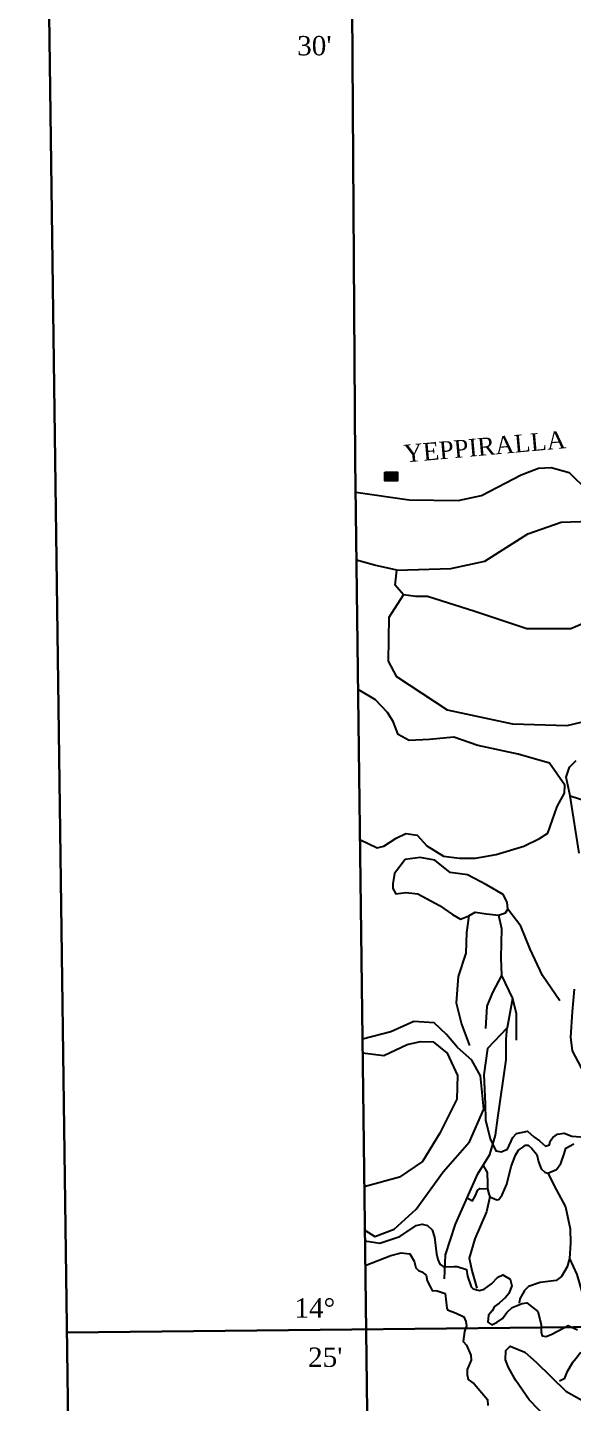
# Model space of a CAD drawing. Header units: millimetres. Extents: x 46 to 1858, y 42 to 1542.
# Drawn here: x 45.9 to 200.7, y 843.9 to 1234.2 of the extents above; entities that cross this region are included whole.
import ezdxf

# ---------------------------------------------------------------- set-up
doc = ezdxf.new("R2010")
doc.units = ezdxf.units.MM
doc.header["$MEASUREMENT"] = 0
for name, color, linetype in [('CONTOUR', 31, 'Continuous'), ('NALA', 4, 'Continuous'), ('TEXT', 7, 'Continuous'), ('WATER', 4, 'Continuous')]:
    doc.layers.add(name, color=color, linetype=linetype)
doc.layers.add('RIVER', color=4, linetype='Continuous', lineweight=25)
doc.layers.add('TITLE', color=7, linetype='Continuous', lineweight=30)
doc.styles.get("Standard").update_dxf_attribs({"font": 'times.ttf'})

msp = doc.modelspace()

# ---------------------------------------------------------------- hatches: boundary and pattern name
at = {"layer": 'TEXT'}
msp.add_hatch(color=256, dxfattribs=at).paths.add_polyline_path([(151.02, 1107.97), (147.36, 1107.97), (147.36, 1105.53), (151.02, 1105.53)])

# ---------------------------------------------------------------- linework, layer by layer
at = {"layer": 'CONTOUR'}
for points in [[(140.32, 1003.75), (145.24, 1001.36), (147.15, 1001.84), (150.62, 1004.11), (153.37, 1005.43), (156.61, 1004.95), (159.36, 1001.96), (164.03, 998.97), (168.58, 998.38), (173.13, 998.38), (178.99, 999.45), (186.89, 1001.84), (191.32, 1003.99), (193.71, 1005.55), (196.35, 1013.08), (198.38, 1016.91), (198.5, 1019.18), (194.19, 1025.39), (185.21, 1027.9), (173.84, 1030.41), (167.02, 1032.81), (160.08, 1032.09), (154.33, 1031.85), (151.22, 1033.52), (149.78, 1037.23), (148.11, 1039.74), (144.76, 1043.33), (139.8, 1046.3)], [(141.69, 892.84), (144.54, 891), (150.06, 893.06), (156.26, 898.8), (163.96, 909.36), (171.43, 917.86), (175.46, 927.16), (174.54, 936.63), (172.13, 941.11), (167.99, 944.66), (164.89, 948.34), (161.44, 951.67), (155.58, 952.01), (149.14, 949.14), (141.02, 947.06)], [(141.06, 943.18), (147.07, 942.37), (153.74, 945.47), (157.53, 946.39), (161.1, 946.27), (165.12, 943.06), (167.99, 936.74), (167.88, 929.97), (163.05, 920.33), (158.11, 912.29), (151.56, 907.82), (141.54, 905.07)], [(141.73, 889.76), (145.97, 889.09), (151.68, 890.99), (156.27, 894.12), (157.95, 894.46), (159.51, 894.12), (160.86, 892.9), (161.53, 890.77), (161.75, 888.42), (162.09, 886.08), (162.42, 884.51), (162.98, 883.17), (163.99, 882.5), (164.44, 882.39), (167.12, 882.5), (167.91, 882.5), (170.6, 881.6), (170.82, 879.7), (171.94, 876.68), (172.5, 876.12), (174.29, 875.68), (175.63, 876.01), (177.65, 877.58), (179.44, 879.48), (180.89, 880.15), (183.02, 878.92), (183.47, 877.02), (182.57, 874.78), (181.68, 873.67), (179.89, 872.1), (178.54, 871.09), (177.87, 869.86), (176.86, 868.63), (176.64, 866.73), (177.76, 865.95), (179.33, 866.73), (180.78, 867.74), (182.01, 869.42), (183.58, 870.87), (186.38, 871.99), (187.72, 872.21), (190.86, 869.75), (191.75, 866.06), (191.75, 863.72), (192.09, 862.82), (193.21, 862.6), (194.77, 863.27), (198.25, 865.06), (199.48, 865.73), (202.05, 864.5)], [(141.82, 882.79), (149.12, 885.62), (152.06, 886.33), (154.49, 886.13), (155.7, 884), (156.21, 882.08), (156.92, 881.38), (157.93, 880.97), (159.15, 880.06), (159.45, 878.44), (160.36, 876.62), (160.87, 875.71), (162.28, 875.61), (164.51, 874.8), (164.82, 872.38), (165.02, 870.66), (165.22, 870.15), (167.65, 869.24), (169.78, 868.23), (170.38, 866.92), (170.59, 865.6), (169.98, 864.08), (169.68, 861.15), (170.59, 860.14), (171.8, 857.31), (171.9, 855.89), (170.79, 853.26), (170.79, 851.75), (171.09, 850.43), (172.71, 849.22), (176.56, 844.77), (176.66, 843.05)], [(196.43, 836.31), (188.33, 844.61), (184.58, 850.17), (182.46, 853.81), (181.65, 856.03), (181.75, 858.66), (182.96, 859.88), (187.11, 858.16), (190.35, 855.33), (198.76, 847.13), (207.16, 842.38)]]:
    msp.add_lwpolyline(points, dxfattribs=at)
at = {"layer": 'NALA'}
for points in [[(202.56, 999.83), (200, 1016.14), (198.83, 1021.37), (199.79, 1024.25), (201.71, 1026.17)], [(200, 1016.14), (205.56, 1014.29)], [(197.08, 957.93), (192.17, 965.12), (188.69, 972.54), (186.05, 979.13), (182.31, 983.93)], [(171.2, 982.08), (170.58, 977.32), (170.36, 971.4), (168.17, 964.82), (167.62, 957.36), (169.16, 951.33), (171.46, 945.19)], [(179.62, 982.25), (180.47, 978.42), (180.36, 970.08), (180.47, 965.15), (177.94, 960.32), (176.4, 956.37), (175.96, 950.01)], [(180.47, 965.15), (183.65, 958.55), (184.64, 954.27), (184.64, 946.7)], [(205.01, 935.5), (200.63, 943.72), (200.2, 947.56), (200.63, 954.82), (201.28, 961.2)], [(183.65, 958.55), (182.12, 950.21), (176.52, 944.4), (175.53, 936.94), (175.84, 928.67), (175.95, 924.08), (177.34, 918.75), (178.94, 915.33), (180.44, 915.01), (182.25, 915.76), (183.75, 919.07), (184.82, 920.24), (187.92, 920.88), (189.73, 919.28), (191.33, 918.21), (193.04, 916.61), (194.11, 917.04), (194.33, 918.1), (195.07, 919.07), (196.46, 920.03), (198.28, 920.35), (200.52, 919.49), (205.33, 919.07)], [(164.35, 878.96), (164.59, 885.78), (167.47, 894.53), (173.82, 908.78), (177.18, 914.29), (178.86, 919.8), (179.46, 924.71), (181.85, 941.2), (181.85, 947.07), (182.12, 950.21)], [(175.27, 911.16), (176.43, 909.14), (176.52, 906.09), (176.52, 904.56), (176.88, 903.13), (177.24, 902.23), (179.22, 901.42), (179.75, 901.51), (180.74, 902.86), (182, 905.82), (183.26, 910.84), (184.51, 914.07), (185.32, 915.51), (186.49, 916.31), (187.3, 916.94), (188.11, 916.94), (189.09, 915.96), (190.53, 914.25), (190.98, 912.19), (191.79, 910.21), (192.78, 909.23), (193.68, 908.96), (196.1, 910.04), (197.36, 911.74), (198.35, 914.43), (198.79, 916.05), (201.04, 917.3)], [(193.68, 908.96), (196.02, 904.36), (198.67, 899.41), (200, 893.22), (200.09, 889.15), (199.82, 884.73), (199.2, 882.35), (197.52, 879.69), (196.02, 878.55), (191.5, 877.93), (188.14, 876.78), (187.08, 875.72), (185.75, 873.33), (185.57, 872.11)], [(170.81, 902.02), (172.3, 901.09), (173.09, 902.68), (173.71, 904.09), (174.33, 904.63), (176.52, 904.56)], [(177.24, 902.23), (176.28, 897.99), (172.91, 890.3), (171.32, 884.82), (172.21, 880.93), (173.53, 876.34)], [(199.82, 884.73), (201.86, 880.18), (203.81, 873.73), (206.02, 868.6), (206.82, 864.09), (207.17, 861), (207.17, 860.11), (206.46, 859.49), (202.75, 857.82), (201.68, 856.4), (200.62, 855.07), (199.03, 852.51), (198.32, 850.6), (196.99, 849.98)]]:
    msp.add_lwpolyline(points, dxfattribs=at)
at = {"layer": 'RIVER'}
for points in [[(139.12, 1102.3), (154.31, 1100.18), (168.21, 1099.95), (174.8, 1101.36), (186.1, 1107.24), (191.05, 1109.12), (194.58, 1109.35), (199.76, 1107.94), (204.94, 1102.77)], [(150.78, 1080.19), (166.09, 1080.66), (175.74, 1082.78), (187.99, 1090.54), (197.41, 1093.83), (211.3, 1094.3), (239.09, 1090.07), (253.92, 1088.66), (262.16, 1088.42), (267.34, 1088.19), (268.05, 1087.01), (267.34, 1083.95), (260.75, 1078.08), (253.92, 1072.2), (238.62, 1075.25), (225.66, 1073.61), (216.95, 1070.78), (206.12, 1066.08), (200.23, 1063.49), (187.75, 1063.49), (172.92, 1068.43), (159.49, 1072.67), (156.2, 1072.67), (152.67, 1073.14)], [(212.95, 1039.27), (199.05, 1035.98), (183.75, 1036.45), (165.15, 1040.45), (150.78, 1049.85), (148.43, 1054.32), (148.66, 1066.79), (152.67, 1073.14), (150.31, 1075.96), (150.78, 1080.19), (144.42, 1081.6), (139.36, 1083)]]:
    msp.add_lwpolyline(points, dxfattribs=at)
at = {"layer": 'TEXT'}
msp.add_lwpolyline([(147.36, 1107.97), (151.02, 1107.97), (151.02, 1105.53), (147.36, 1105.53)], close=True, dxfattribs=at)
at = {"layer": 'TITLE'}
msp.add_lwpolyline([(68.13, 51.02), (526.98, 48.99), (1287.44, 42.31), (1383.18, 41.8), (1858.4, 51.96), (1856.87, 178.61), (1852.4, 800.35), (1850.04, 1535.56), (1607.41, 1535.56), (45.94, 1541.67), (49.72, 1413.44)], close=True, dxfattribs=at)
for points in [[(156.46, 50.63), (156.19, 101.33), (152.84, 238.39), (150.7, 331.65), (148.42, 413.88), (146.67, 535.62), (145.19, 646.6), (142.63, 818.47), (141.29, 924.89), (139.01, 1111.39), (138.07, 1254.09), (136.99, 1377.31), (136.86, 1491.79), (137.53, 1541.31)], [(57.15, 863.71), (236.8, 865.6), (484.29, 868.07), (797.65, 869.81), (1119.42, 872.96), (1426.33, 876.76), (1829.44, 880.95), (1852.14, 880.77)]]:
    msp.add_lwpolyline(points, dxfattribs=at)
at = {"layer": 'WATER'}
msp.add_lwpolyline([(153.35, 988.64), (156.72, 988.31), (162.95, 984.94), (166.65, 982.42), (168.84, 981.08), (171.2, 982.08), (173.05, 983.09), (176.25, 982.59), (179.62, 982.25), (181.64, 982.93), (182.31, 983.93), (182.14, 985.95), (180.96, 988.14), (176.25, 990.83), (170.86, 993.69), (165.98, 994.36), (161.6, 997.89), (157.4, 998.56), (153.19, 998.06), (150.16, 994.02), (149.65, 991.16), (149.65, 989.82), (150.49, 988.31)], close=True, dxfattribs=at)

# ---------------------------------------------------------------- texts
at = {"layer": 'TEXT'}
for s, p in [("30'", (122.49, 1226.34)), ('14°', (121.71, 867.98)), ("25'", (125.58, 853.99))]:
    msp.add_text(s, height=5.49, dxfattribs=at).set_placement(p)
msp.add_text('YEPPIRALLA', height=5, rotation=5.0902, dxfattribs=at).set_placement((152.98, 1110.74))

doc.saveas('drawing.dxf')
